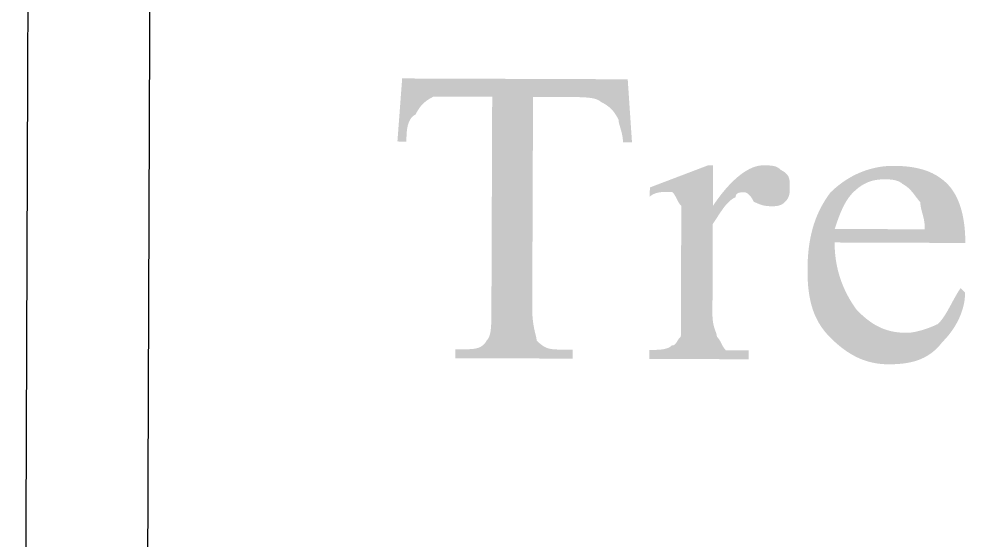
# Model space of a CAD drawing. Header units: millimetres. Extents: x -125 to 146, y -26 to 163.
# Drawn here: x 91.05 to 99.98, y 49.14 to 54.03 of the extents above; entities that cross this region are included whole.
import ezdxf
from ezdxf.xclip import XClip

# ---------------------------------------------------------------- set-up
doc = ezdxf.new("R2010")
doc.units = ezdxf.units.MM
doc.header["$MEASUREMENT"] = 0
doc.header["$XCLIPFRAME"] = 0
doc.layers.get('0').update_dxf_attribs({"color": 255, "linetype": 'CONTINUOUS'})

# ---------------------------------------------------------------- blocks, each defined once
blk = doc.blocks.new('MF12257_10')
at = {"color": 7, "linetype": 'Continuous', "lineweight": 25, "true_color": 0x000007}
blk.add_lwpolyline([(114.3926, 53.7554), (114.3926, -5.9611), (68.1725, -5.9611), (68.1725, 53.7554)], close=True, dxfattribs=at)
blk = doc.blocks.new('MF12274_11')
at = {"color": 7, "linetype": 'Continuous', "lineweight": 25, "true_color": 0x000007}
blk.add_lwpolyline([(113.2046, 52.6124), (113.2046, -4.7757), (69.3182, -4.7757), (69.3182, 52.6124)], close=True, dxfattribs=at)

msp = doc.modelspace()

# ---------------------------------------------------------------- hatches: boundary and pattern name
at = {"true_color": 0x000007}
for points in [[(96.7718, 53.4665), (96.8119, 52.8737), (96.7272, 52.874), (96.7271, 52.8846), (96.7265, 52.8951), (96.7255, 52.9057), (96.7243, 52.9161), (96.7227, 52.9265), (96.7208, 52.9369), (96.7188, 52.9471), (96.7166, 52.9571), (96.7142, 52.9671), (96.7117, 52.9768), (96.7091, 52.9864), (96.7065, 52.9958), (96.7039, 53.0049), (96.7013, 53.0139), (96.6988, 53.0225), (96.6965, 53.0309), (96.6942, 53.039), (96.6922, 53.0468), (96.6903, 53.0542), (96.6887, 53.0613), (96.6874, 53.068), (96.6865, 53.0744), (96.6859, 53.0803), (96.6857, 53.0858), (96.6804, 53.0962), (96.6751, 53.1062), (96.6698, 53.1157), (96.6645, 53.1249), (96.659, 53.1337), (96.6535, 53.1422), (96.6478, 53.1503), (96.642, 53.1581), (96.6361, 53.1656), (96.63, 53.1729), (96.6237, 53.1799), (96.6173, 53.1866), (96.6106, 53.1931), (96.6036, 53.1995), (96.5964, 53.2056), (96.5889, 53.2116), (96.5812, 53.2174), (96.5731, 53.2232), (96.5647, 53.2288), (96.5559, 53.2343), (96.5468, 53.2397), (96.5372, 53.2451), (96.5273, 53.2504), (96.517, 53.2558), (96.5113, 53.2609), (96.5047, 53.2655), (96.4974, 53.2698), (96.4894, 53.2737), (96.4807, 53.2772), (96.4714, 53.2804), (96.4616, 53.2833), (96.4512, 53.2858), (96.4404, 53.2881), (96.4293, 53.29), (96.4178, 53.2917), (96.406, 53.2932), (96.394, 53.2945), (96.3818, 53.2955), (96.3695, 53.2964), (96.3572, 53.2971), (96.3449, 53.2977), (96.3326, 53.2981), (96.3204, 53.2984), (96.3084, 53.2987), (96.2966, 53.2988), (96.2851, 53.2989), (96.2739, 53.299), (96.2631, 53.299), (95.8821, 53.3005), (95.8748, 51.3082), (95.8749, 51.2874), (95.8755, 51.2676), (95.8764, 51.2485), (95.8776, 51.2303), (95.8792, 51.2129), (95.881, 51.1963), (95.883, 51.1805), (95.8852, 51.1654), (95.8876, 51.1511), (95.8901, 51.1375), (95.8926, 51.1245), (95.8952, 51.1123), (95.8978, 51.1007), (95.9004, 51.0898), (95.9029, 51.0794), (95.9052, 51.0697), (95.9075, 51.0606), (95.9095, 51.052), (95.9114, 51.044), (95.913, 51.0366), (95.9143, 51.0296), (95.9152, 51.0232), (95.9158, 51.0172), (95.916, 51.0117), (95.9263, 51.0015), (95.9363, 50.9921), (95.9459, 50.9836), (95.9553, 50.9759), (95.9644, 50.9688), (95.9734, 50.9625), (95.9822, 50.9568), (95.991, 50.9518), (95.9999, 50.9474), (96.0087, 50.9435), (96.0177, 50.9401), (96.0269, 50.9372), (96.0362, 50.9347), (96.0459, 50.9326), (96.0559, 50.9309), (96.0662, 50.9296), (96.077, 50.9285), (96.0883, 50.9277), (96.1002, 50.9271), (96.1127, 50.9267), (96.1258, 50.9264), (96.1396, 50.9262), (96.1542, 50.9261), (96.1697, 50.9261), (96.2544, 50.9257), (96.254, 50.8411), (95.1507, 50.8452), (95.1511, 50.9298), (95.2357, 50.9295), (95.2463, 50.9295), (95.2569, 50.9295), (95.2674, 50.9296), (95.2779, 50.9297), (95.2883, 50.9301), (95.2986, 50.9306), (95.3088, 50.9313), (95.3188, 50.9323), (95.3288, 50.9336), (95.3385, 50.9353), (95.3481, 50.9373), (95.3575, 50.9396), (95.3666, 50.9425), (95.3755, 50.9458), (95.3842, 50.9496), (95.3926, 50.954), (95.4007, 50.959), (95.4085, 50.9646), (95.416, 50.9709), (95.4231, 50.9778), (95.4298, 50.9855), (95.4362, 50.994), (95.4421, 51.0033), (95.4477, 51.0134), (95.4528, 51.0189), (95.4575, 51.0249), (95.4617, 51.0313), (95.4656, 51.0382), (95.4691, 51.0457), (95.4723, 51.0537), (95.4752, 51.0622), (95.4777, 51.0713), (95.4799, 51.081), (95.4819, 51.0913), (95.4836, 51.1022), (95.4851, 51.1138), (95.4864, 51.126), (95.4874, 51.139), (95.4883, 51.1526), (95.489, 51.1669), (95.4896, 51.182), (95.4901, 51.1978), (95.4904, 51.2144), (95.4906, 51.2318), (95.4908, 51.25), (95.491, 51.269), (95.491, 51.2888), (95.4911, 51.3096), (95.4985, 53.3019), (95.2022, 53.303), (95.1865, 53.303), (95.1713, 53.3031), (95.1565, 53.3031), (95.1422, 53.3032), (95.1283, 53.3032), (95.1148, 53.3033), (95.1018, 53.3033), (95.0893, 53.3034), (95.0771, 53.3034), (95.0655, 53.3035), (95.0542, 53.3035), (95.0434, 53.3036), (95.033, 53.3036), (95.0231, 53.3036), (95.0136, 53.3037), (95.0046, 53.3037), (94.996, 53.3037), (94.9879, 53.3038), (94.9801, 53.3038), (94.9729, 53.3038), (94.966, 53.3038), (94.9596, 53.3039), (94.9537, 53.3039), (94.9482, 53.3039), (94.9378, 53.2986), (94.9278, 53.2934), (94.9183, 53.2881), (94.9091, 53.2827), (94.9003, 53.2772), (94.8918, 53.2717), (94.8837, 53.2661), (94.8759, 53.2603), (94.8684, 53.2543), (94.8611, 53.2482), (94.8541, 53.242), (94.8474, 53.2355), (94.8408, 53.2288), (94.8345, 53.2218), (94.8284, 53.2146), (94.8224, 53.2072), (94.8165, 53.1994), (94.8108, 53.1913), (94.8052, 53.1829), (94.7997, 53.1741), (94.7943, 53.165), (94.7889, 53.1555), (94.7835, 53.1455), (94.7782, 53.1352), (94.768, 53.1295), (94.7587, 53.123), (94.7502, 53.1157), (94.7424, 53.1077), (94.7354, 53.099), (94.7291, 53.0897), (94.7234, 53.0799), (94.7184, 53.0696), (94.7139, 53.0588), (94.71, 53.0476), (94.7066, 53.0361), (94.7037, 53.0243), (94.7012, 53.0124), (94.6992, 53.0002), (94.6975, 52.9879), (94.6961, 52.9756), (94.695, 52.9632), (94.6942, 52.951), (94.6936, 52.9388), (94.6932, 52.9268), (94.6929, 52.915), (94.6927, 52.9035), (94.6926, 52.8923), (94.6926, 52.8815), (94.6079, 52.8818), (94.6525, 53.4743)], [(97.5731, 52.6592), (97.5717, 52.2755), (97.593, 52.3069), (97.6143, 52.3369), (97.6355, 52.3655), (97.6568, 52.3928), (97.678, 52.4187), (97.6991, 52.4433), (97.7201, 52.4665), (97.7409, 52.4885), (97.7617, 52.509), (97.7822, 52.5282), (97.8026, 52.5461), (97.8228, 52.5627), (97.8427, 52.5779), (97.8624, 52.5918), (97.8819, 52.6043), (97.901, 52.6155), (97.9199, 52.6254), (97.9384, 52.634), (97.9566, 52.6412), (97.9743, 52.6471), (97.9918, 52.6517), (98.0087, 52.6549), (98.0253, 52.6569), (98.0414, 52.6575), (98.0518, 52.6574), (98.0617, 52.6574), (98.0713, 52.6573), (98.0804, 52.6571), (98.0892, 52.6569), (98.0976, 52.6566), (98.1057, 52.6562), (98.1135, 52.6556), (98.121, 52.6549), (98.1282, 52.6541), (98.1352, 52.653), (98.1419, 52.6518), (98.1484, 52.6503), (98.1547, 52.6486), (98.1608, 52.6467), (98.1668, 52.6445), (98.1726, 52.6419), (98.1783, 52.6391), (98.1838, 52.6359), (98.1893, 52.6324), (98.1947, 52.6285), (98.2, 52.6243), (98.2053, 52.6196), (98.2106, 52.6145), (98.2207, 52.6092), (98.23, 52.6038), (98.2385, 52.5984), (98.2462, 52.593), (98.2531, 52.5875), (98.2594, 52.5819), (98.265, 52.5762), (98.27, 52.5704), (98.2744, 52.5644), (98.2782, 52.5583), (98.2816, 52.552), (98.2844, 52.5454), (98.2868, 52.5387), (98.2888, 52.5317), (98.2905, 52.5245), (98.2918, 52.517), (98.2928, 52.5092), (98.2935, 52.5011), (98.294, 52.4926), (98.2944, 52.4839), (98.2946, 52.4747), (98.2947, 52.4652), (98.2947, 52.4552), (98.2946, 52.4449), (98.2946, 52.4396), (98.2946, 52.4342), (98.2945, 52.4289), (98.2944, 52.4235), (98.2941, 52.4181), (98.2938, 52.4127), (98.2934, 52.4073), (98.2929, 52.4018), (98.2922, 52.3964), (98.2914, 52.391), (98.2903, 52.3855), (98.2891, 52.3801), (98.2876, 52.3746), (98.2859, 52.3692), (98.284, 52.3637), (98.2818, 52.3583), (98.2792, 52.3529), (98.2764, 52.3474), (98.2732, 52.342), (98.2697, 52.3367), (98.2658, 52.3313), (98.2616, 52.326), (98.2569, 52.3207), (98.2518, 52.3154), (98.2465, 52.3103), (98.2412, 52.3057), (98.2359, 52.3015), (98.2306, 52.2976), (98.2253, 52.2941), (98.22, 52.291), (98.2147, 52.2882), (98.2094, 52.2857), (98.2041, 52.2835), (98.1988, 52.2816), (98.1935, 52.28), (98.1882, 52.2786), (98.1829, 52.2774), (98.1776, 52.2764), (98.1723, 52.2756), (98.167, 52.2749), (98.1617, 52.2744), (98.1564, 52.274), (98.1511, 52.2738), (98.1458, 52.2736), (98.1405, 52.2735), (98.1352, 52.2735), (98.13, 52.2735), (98.1247, 52.2735), (98.1194, 52.2735), (98.1141, 52.2736), (98.1087, 52.2736), (98.1033, 52.2738), (98.0978, 52.274), (98.0923, 52.2743), (98.0866, 52.2747), (98.0808, 52.2752), (98.0748, 52.2759), (98.0687, 52.2768), (98.0624, 52.2778), (98.0559, 52.2791), (98.0492, 52.2805), (98.0422, 52.2822), (98.035, 52.2842), (98.0275, 52.2864), (98.0197, 52.2889), (98.0116, 52.2918), (98.0032, 52.295), (97.9944, 52.2985), (97.9853, 52.3024), (97.9758, 52.3067), (97.9658, 52.3114), (97.9555, 52.3165), (97.9502, 52.3269), (97.945, 52.3366), (97.9398, 52.3453), (97.9347, 52.3533), (97.9296, 52.3606), (97.9246, 52.3671), (97.9197, 52.3729), (97.9149, 52.3781), (97.9103, 52.3826), (97.9059, 52.3866), (97.9016, 52.3901), (97.8976, 52.3931), (97.8937, 52.3956), (97.8901, 52.3977), (97.8868, 52.3994), (97.8837, 52.4008), (97.8809, 52.4019), (97.8784, 52.4027), (97.8763, 52.4033), (97.8745, 52.4037), (97.873, 52.4039), (97.872, 52.404), (97.8714, 52.4041), (97.8711, 52.4041), (97.8659, 52.4041), (97.8606, 52.4041), (97.8553, 52.4041), (97.8502, 52.404), (97.8451, 52.4038), (97.8401, 52.4035), (97.8351, 52.4031), (97.8304, 52.4026), (97.8257, 52.4019), (97.8213, 52.401), (97.817, 52.4), (97.8129, 52.3987), (97.8091, 52.3972), (97.8054, 52.3954), (97.8021, 52.3934), (97.799, 52.391), (97.7962, 52.3884), (97.7937, 52.3854), (97.7915, 52.3821), (97.7897, 52.3784), (97.7883, 52.3743), (97.7872, 52.3698), (97.7865, 52.3648), (97.7863, 52.3594), (97.7756, 52.354), (97.7653, 52.348), (97.7554, 52.3417), (97.7459, 52.3349), (97.7367, 52.3276), (97.7277, 52.32), (97.719, 52.3118), (97.7105, 52.3033), (97.7022, 52.2942), (97.694, 52.2848), (97.6859, 52.2749), (97.6778, 52.2646), (97.6697, 52.2538), (97.6617, 52.2426), (97.6535, 52.2309), (97.6453, 52.2188), (97.6369, 52.2063), (97.6283, 52.1933), (97.6195, 52.1799), (97.6105, 52.166), (97.6012, 52.1517), (97.5915, 52.137), (97.5815, 52.1218), (97.5711, 52.1062), (97.5679, 51.2596), (97.5681, 51.2441), (97.5686, 51.2295), (97.5696, 51.2157), (97.5709, 51.2027), (97.5724, 51.1904), (97.5742, 51.1788), (97.5763, 51.1679), (97.5785, 51.1576), (97.5809, 51.1479), (97.5834, 51.1387), (97.586, 51.1301), (97.5886, 51.1219), (97.5912, 51.1142), (97.5938, 51.1068), (97.5963, 51.0999), (97.5987, 51.0932), (97.6009, 51.0869), (97.603, 51.0808), (97.6048, 51.075), (97.6064, 51.0693), (97.6077, 51.0638), (97.6087, 51.0584), (97.6093, 51.053), (97.6095, 51.0477), (97.6145, 51.0424), (97.6192, 51.0371), (97.6235, 51.0318), (97.6274, 51.0265), (97.6311, 51.0212), (97.6345, 51.0159), (97.6377, 51.0106), (97.6407, 51.0053), (97.6435, 51), (97.6463, 50.9947), (97.6489, 50.9894), (97.6516, 50.9841), (97.6542, 50.9788), (97.6569, 50.9735), (97.6596, 50.9682), (97.6625, 50.9629), (97.6655, 50.9576), (97.6687, 50.9523), (97.6721, 50.947), (97.6757, 50.9417), (97.6797, 50.9363), (97.684, 50.931), (97.6886, 50.9257), (97.6937, 50.9204), (97.6992, 50.9204), (97.7052, 50.9204), (97.7116, 50.9204), (97.7184, 50.9203), (97.7256, 50.9203), (97.7331, 50.9203), (97.741, 50.9202), (97.7492, 50.9202), (97.7578, 50.9202), (97.7666, 50.9202), (97.7756, 50.9201), (97.785, 50.9201), (97.7945, 50.92), (97.8042, 50.92), (97.8141, 50.92), (97.8242, 50.9199), (97.8344, 50.9199), (97.8447, 50.9199), (97.8552, 50.9198), (97.8657, 50.9198), (97.8762, 50.9197), (97.8868, 50.9197), (97.8974, 50.9197), (97.908, 50.9196), (97.9077, 50.835), (96.9737, 50.8384), (96.974, 50.9231), (96.9846, 50.923), (96.9952, 50.923), (97.0057, 50.923), (97.0162, 50.9231), (97.0265, 50.9233), (97.0369, 50.9235), (97.047, 50.9239), (97.0571, 50.9243), (97.067, 50.925), (97.0768, 50.9258), (97.0864, 50.9267), (97.0957, 50.9279), (97.1049, 50.9293), (97.1138, 50.931), (97.1225, 50.9329), (97.1308, 50.935), (97.1389, 50.9375), (97.1467, 50.9403), (97.1542, 50.9434), (97.1613, 50.9469), (97.168, 50.9507), (97.1744, 50.955), (97.1803, 50.9596), (97.1858, 50.9646), (97.1909, 50.9648), (97.1956, 50.9655), (97.1999, 50.9665), (97.2039, 50.9679), (97.2076, 50.9697), (97.211, 50.9718), (97.2142, 50.9743), (97.2172, 50.9771), (97.2201, 50.9801), (97.2229, 50.9835), (97.2256, 50.9871), (97.2283, 50.9909), (97.2309, 50.995), (97.2336, 50.9993), (97.2364, 51.0037), (97.2393, 51.0083), (97.2423, 51.0131), (97.2456, 51.018), (97.249, 51.023), (97.2527, 51.0281), (97.2567, 51.0332), (97.261, 51.0385), (97.2657, 51.0437), (97.2708, 51.049), (97.2708, 51.0494), (97.2708, 51.0507), (97.2708, 51.0528), (97.2708, 51.0557), (97.2709, 51.0592), (97.2709, 51.0635), (97.2709, 51.0685), (97.2709, 51.0741), (97.2709, 51.0802), (97.271, 51.087), (97.271, 51.0942), (97.271, 51.1019), (97.271, 51.1101), (97.2711, 51.1186), (97.2711, 51.1275), (97.2711, 51.1368), (97.2712, 51.1463), (97.2712, 51.1561), (97.2712, 51.1662), (97.2713, 51.1764), (97.2713, 51.1867), (97.2714, 51.1972), (97.2714, 51.2077), (97.2714, 51.2183), (97.2741, 51.938), (97.2742, 51.964), (97.2743, 51.9891), (97.2744, 52.0133), (97.2745, 52.0366), (97.2745, 52.0589), (97.2746, 52.0802), (97.2747, 52.1005), (97.2748, 52.1199), (97.2748, 52.1382), (97.2749, 52.1554), (97.275, 52.1716), (97.275, 52.1867), (97.2751, 52.2007), (97.2751, 52.2136), (97.2752, 52.2253), (97.2752, 52.2359), (97.2752, 52.2453), (97.2753, 52.2535), (97.2753, 52.2605), (97.2753, 52.2663), (97.2753, 52.2708), (97.2753, 52.274), (97.2754, 52.276), (97.2754, 52.2766), (97.2703, 52.282), (97.2656, 52.2873), (97.2614, 52.2926), (97.2574, 52.2979), (97.2537, 52.3032), (97.2503, 52.3085), (97.2472, 52.3139), (97.2442, 52.3192), (97.2413, 52.3245), (97.2386, 52.3299), (97.2359, 52.3353), (97.2333, 52.3406), (97.2306, 52.346), (97.228, 52.3514), (97.2252, 52.3569), (97.2224, 52.3623), (97.2194, 52.3678), (97.2162, 52.3732), (97.2128, 52.3787), (97.2091, 52.3843), (97.2052, 52.3898), (97.2009, 52.3954), (97.1962, 52.401), (97.1912, 52.4066), (97.1909, 52.4066), (97.1903, 52.4066), (97.1893, 52.4066), (97.1878, 52.4066), (97.186, 52.4066), (97.1839, 52.4066), (97.1814, 52.4066), (97.1786, 52.4066), (97.1755, 52.4067), (97.1722, 52.4067), (97.1686, 52.4067), (97.1647, 52.4067), (97.1606, 52.4067), (97.1564, 52.4067), (97.1519, 52.4067), (97.1473, 52.4068), (97.1425, 52.4068), (97.1376, 52.4068), (97.1326, 52.4068), (97.1275, 52.4068), (97.1223, 52.4069), (97.1171, 52.4069), (97.1118, 52.4069), (97.1065, 52.4069), (97.1061, 52.4069), (97.1048, 52.4069), (97.1028, 52.4068), (97.1, 52.4067), (97.0966, 52.4065), (97.0926, 52.4063), (97.088, 52.4059), (97.083, 52.4053), (97.0775, 52.4047), (97.0716, 52.4038), (97.0654, 52.4027), (97.0589, 52.4015), (97.0521, 52.4), (97.0452, 52.3982), (97.0382, 52.3962), (97.0312, 52.3939), (97.0241, 52.3912), (97.0171, 52.3883), (97.0102, 52.385), (97.0035, 52.3813), (96.997, 52.3772), (96.9908, 52.3727), (96.9849, 52.3678), (96.9793, 52.3624), (96.9797, 52.4497), (97.5308, 52.6593)]]:
    msp.add_hatch(color=7, dxfattribs=at).paths.add_polyline_path(points)
h = msp.add_hatch(color=7, dxfattribs=at)
h.paths.add_polyline_path([(98.7161, 51.9327), (98.7164, 51.9011), (98.7176, 51.87), (98.7196, 51.8394), (98.7225, 51.8092), (98.7262, 51.7794), (98.7306, 51.75), (98.7359, 51.7211), (98.7418, 51.6927), (98.7486, 51.6646), (98.756, 51.6371), (98.7642, 51.6099), (98.773, 51.5832), (98.7825, 51.5569), (98.7926, 51.5311), (98.8034, 51.5057), (98.8148, 51.4807), (98.8267, 51.4562), (98.8392, 51.4321), (98.8523, 51.4085), (98.8659, 51.3853), (98.8801, 51.3625), (98.8947, 51.3402), (98.9098, 51.3183), (98.9254, 51.2969), (98.9412, 51.2812), (98.9571, 51.2659), (98.973, 51.2511), (98.9891, 51.2369), (99.0053, 51.2231), (99.0216, 51.2099), (99.0383, 51.1972), (99.0551, 51.1851), (99.0723, 51.1735), (99.0898, 51.1626), (99.1076, 51.1523), (99.1259, 51.1427), (99.1446, 51.1337), (99.1638, 51.1254), (99.1835, 51.1177), (99.2038, 51.1108), (99.2246, 51.1047), (99.2461, 51.0992), (99.2683, 51.0946), (99.2911, 51.0907), (99.3147, 51.0877), (99.3391, 51.0854), (99.3643, 51.084), (99.3903, 51.0835), (99.4011, 51.0837), (99.4123, 51.0843), (99.4238, 51.0853), (99.4358, 51.0867), (99.448, 51.0884), (99.4604, 51.0905), (99.4731, 51.0929), (99.486, 51.0957), (99.499, 51.0987), (99.5121, 51.102), (99.5253, 51.1056), (99.5385, 51.1094), (99.5518, 51.1134), (99.565, 51.1177), (99.5781, 51.1221), (99.5911, 51.1266), (99.604, 51.1314), (99.6167, 51.1362), (99.6292, 51.1412), (99.6414, 51.1463), (99.6533, 51.1514), (99.6649, 51.1566), (99.6761, 51.1618), (99.6869, 51.1671), (99.6973, 51.1778), (99.7073, 51.189), (99.717, 51.2006), (99.7263, 51.2126), (99.7353, 51.2249), (99.7441, 51.2376), (99.7526, 51.2507), (99.761, 51.264), (99.7692, 51.2776), (99.7773, 51.2915), (99.7853, 51.3057), (99.7933, 51.3201), (99.8013, 51.3348), (99.8094, 51.3496), (99.8175, 51.3646), (99.8257, 51.3798), (99.834, 51.3951), (99.8426, 51.4106), (99.8514, 51.4261), (99.8604, 51.4418), (99.8697, 51.4575), (99.8794, 51.4733), (99.8894, 51.4891), (99.8998, 51.5049), (99.942, 51.4625), (99.9415, 51.4413), (99.9401, 51.4201), (99.9379, 51.399), (99.9348, 51.378), (99.931, 51.357), (99.9263, 51.3362), (99.9209, 51.3154), (99.9147, 51.2948), (99.9078, 51.2743), (99.9002, 51.254), (99.8919, 51.2339), (99.8829, 51.214), (99.8732, 51.1943), (99.8629, 51.1748), (99.852, 51.1556), (99.8405, 51.1367), (99.8283, 51.1181), (99.8157, 51.0998), (99.8024, 51.0818), (99.7886, 51.0642), (99.7744, 51.0469), (99.7596, 51.0301), (99.7443, 51.0136), (99.7286, 50.9976), (99.7125, 50.9771), (99.6958, 50.958), (99.6788, 50.94), (99.6613, 50.9233), (99.6434, 50.9078), (99.6251, 50.8934), (99.6063, 50.8802), (99.587, 50.868), (99.5674, 50.8568), (99.5473, 50.8466), (99.5267, 50.8374), (99.5057, 50.8291), (99.4843, 50.8216), (99.4625, 50.8151), (99.4402, 50.8093), (99.4175, 50.8043), (99.3943, 50.8), (99.3707, 50.7965), (99.3466, 50.7936), (99.3222, 50.7913), (99.2972, 50.7896), (99.2719, 50.7885), (99.2461, 50.7879), (99.2198, 50.7878), (99.1936, 50.7883), (99.1678, 50.7897), (99.1424, 50.792), (99.1174, 50.7952), (99.0927, 50.7993), (99.0684, 50.8042), (99.0445, 50.81), (99.0208, 50.8167), (98.9975, 50.8243), (98.9744, 50.8328), (98.9516, 50.8421), (98.929, 50.8524), (98.9067, 50.8635), (98.8846, 50.8755), (98.8626, 50.8883), (98.8408, 50.9021), (98.8192, 50.9167), (98.7977, 50.9322), (98.7763, 50.9486), (98.755, 50.9659), (98.7338, 50.984), (98.7127, 51.0031), (98.6915, 51.023), (98.6705, 51.0438), (98.65, 51.0653), (98.6309, 51.0872), (98.613, 51.1095), (98.5963, 51.1323), (98.5808, 51.1555), (98.5664, 51.1791), (98.5532, 51.2032), (98.541, 51.2277), (98.5298, 51.2527), (98.5197, 51.2781), (98.5105, 51.3039), (98.5022, 51.3302), (98.4948, 51.3569), (98.4882, 51.384), (98.4825, 51.4116), (98.4775, 51.4396), (98.4733, 51.4681), (98.4697, 51.497), (98.4668, 51.5263), (98.4646, 51.5561), (98.4629, 51.5863), (98.4618, 51.617), (98.4612, 51.6481), (98.4611, 51.6796), (98.4617, 51.7213), (98.4632, 51.7617), (98.4655, 51.8008), (98.4686, 51.8387), (98.4725, 51.8755), (98.4772, 51.9111), (98.4827, 51.9456), (98.4889, 51.9791), (98.4959, 52.0115), (98.5035, 52.0429), (98.5119, 52.0734), (98.5209, 52.103), (98.5306, 52.1318), (98.5409, 52.1597), (98.5519, 52.1868), (98.5635, 52.2131), (98.5756, 52.2387), (98.5883, 52.2637), (98.6016, 52.2879), (98.6154, 52.3116), (98.6297, 52.3348), (98.6445, 52.3574), (98.6597, 52.3795), (98.6755, 52.4011), (98.6969, 52.4218), (98.7188, 52.4415), (98.7411, 52.4604), (98.7638, 52.4784), (98.7868, 52.4955), (98.8102, 52.5117), (98.8339, 52.5271), (98.8579, 52.5416), (98.8822, 52.5551), (98.9067, 52.5678), (98.9316, 52.5796), (98.9566, 52.5906), (98.9819, 52.6006), (99.0074, 52.6098), (99.0331, 52.6181), (99.0589, 52.6255), (99.0848, 52.632), (99.1109, 52.6376), (99.1371, 52.6424), (99.1634, 52.6463), (99.1898, 52.6493), (99.2162, 52.6514), (99.2426, 52.6526), (99.2691, 52.6529), (99.2953, 52.6526), (99.3211, 52.6518), (99.3465, 52.6506), (99.3714, 52.6488), (99.3958, 52.6466), (99.4199, 52.6438), (99.4434, 52.6404), (99.4666, 52.6365), (99.4893, 52.632), (99.5115, 52.6269), (99.5333, 52.6212), (99.5547, 52.6148), (99.5756, 52.6078), (99.5961, 52.6001), (99.6161, 52.5917), (99.6357, 52.5826), (99.6549, 52.5727), (99.6736, 52.5621), (99.6918, 52.5508), (99.7096, 52.5386), (99.727, 52.5256), (99.7439, 52.5118), (99.7604, 52.4972), (99.7764, 52.4817), (99.7918, 52.465), (99.8063, 52.4475), (99.82, 52.4293), (99.8328, 52.4102), (99.8448, 52.3905), (99.8561, 52.3701), (99.8665, 52.349), (99.8762, 52.3274), (99.8852, 52.3052), (99.8934, 52.2824), (99.901, 52.2592), (99.9078, 52.2355), (99.914, 52.2114), (99.9196, 52.1869), (99.9245, 52.162), (99.9288, 52.1368), (99.9326, 52.1113), (99.9357, 52.0856), (99.9383, 52.0597), (99.9404, 52.0336), (99.942, 52.0073), (99.943, 51.981), (99.9436, 51.9546), (99.9437, 51.9281)])
h.paths.add_polyline_path([(98.7165, 52.0597), (99.5632, 52.0565), (99.563, 52.072), (99.5625, 52.0866), (99.5615, 52.1004), (99.5603, 52.1136), (99.5587, 52.126), (99.5569, 52.1379), (99.5548, 52.1492), (99.5526, 52.16), (99.5502, 52.1704), (99.5477, 52.1804), (99.5452, 52.1901), (99.5426, 52.1995), (99.54, 52.2086), (99.5374, 52.2176), (99.5349, 52.2265), (99.5325, 52.2354), (99.5303, 52.2442), (99.5282, 52.2531), (99.5264, 52.2621), (99.5248, 52.2713), (99.5235, 52.2807), (99.5226, 52.2903), (99.522, 52.3003), (99.5218, 52.3107), (99.5165, 52.3162), (99.5112, 52.3222), (99.5059, 52.3285), (99.5005, 52.3353), (99.4951, 52.3423), (99.4895, 52.3496), (99.4839, 52.3571), (99.4781, 52.3648), (99.4722, 52.3727), (99.4661, 52.3807), (99.4598, 52.3888), (99.4533, 52.3969), (99.4466, 52.405), (99.4397, 52.4131), (99.4325, 52.4211), (99.425, 52.429), (99.4173, 52.4368), (99.4092, 52.4443), (99.4008, 52.4516), (99.392, 52.4586), (99.3829, 52.4654), (99.3734, 52.4717), (99.3635, 52.4777), (99.3531, 52.4833), (99.3476, 52.4884), (99.3417, 52.493), (99.3355, 52.4973), (99.3289, 52.5012), (99.322, 52.5047), (99.3148, 52.5079), (99.3075, 52.5107), (99.2999, 52.5133), (99.2922, 52.5155), (99.2844, 52.5175), (99.2765, 52.5192), (99.2686, 52.5206), (99.2607, 52.5219), (99.2528, 52.5229), (99.245, 52.5238), (99.2372, 52.5245), (99.2297, 52.525), (99.2223, 52.5254), (99.2151, 52.5257), (99.2082, 52.526), (99.2016, 52.5261), (99.1954, 52.5262), (99.1894, 52.5262), (99.1839, 52.5262), (99.1683, 52.5261), (99.153, 52.5255), (99.1382, 52.5244), (99.1238, 52.5229), (99.1097, 52.521), (99.0959, 52.5186), (99.0825, 52.5158), (99.0694, 52.5126), (99.0566, 52.5089), (99.0441, 52.5047), (99.0318, 52.5001), (99.0198, 52.4951), (99.008, 52.4896), (98.9963, 52.4837), (98.9849, 52.4774), (98.9736, 52.4706), (98.9625, 52.4633), (98.9515, 52.4557), (98.9406, 52.4475), (98.9298, 52.439), (98.9191, 52.43), (98.9084, 52.4205), (98.8978, 52.4107), (98.8871, 52.4003), (98.8767, 52.3893), (98.8667, 52.3778), (98.8572, 52.3659), (98.848, 52.3537), (98.8391, 52.3411), (98.8306, 52.3282), (98.8225, 52.315), (98.8146, 52.3015), (98.8071, 52.2878), (98.7998, 52.2737), (98.7928, 52.2594), (98.786, 52.2449), (98.7795, 52.2302), (98.7731, 52.2153), (98.7669, 52.2002), (98.7609, 52.185), (98.755, 52.1697), (98.7493, 52.1542), (98.7437, 52.1386), (98.7381, 52.1229), (98.7327, 52.1071), (98.7273, 52.0913), (98.7219, 52.0755)])

# ---------------------------------------------------------------- block references
at = {"color": 7, "true_color": 0xffffff}
ref = msp.add_blockref('MF12257_10', (144.5552, -37.5687), dxfattribs=dict(at, rotation=89.78812348408282))
XClip(ref).set_block_clipping_path([(67.9873310725, 0), (114.6386663437, 53.9326737722)])
ref = msp.add_blockref('MF12274_11', (144.5552, -37.5687), dxfattribs=dict(at, rotation=89.78812348408282))
XClip(ref).set_block_clipping_path([(69.1303330104, 0), (113.4533301036, 52.7896718343)])

doc.saveas('drawing.dxf')
